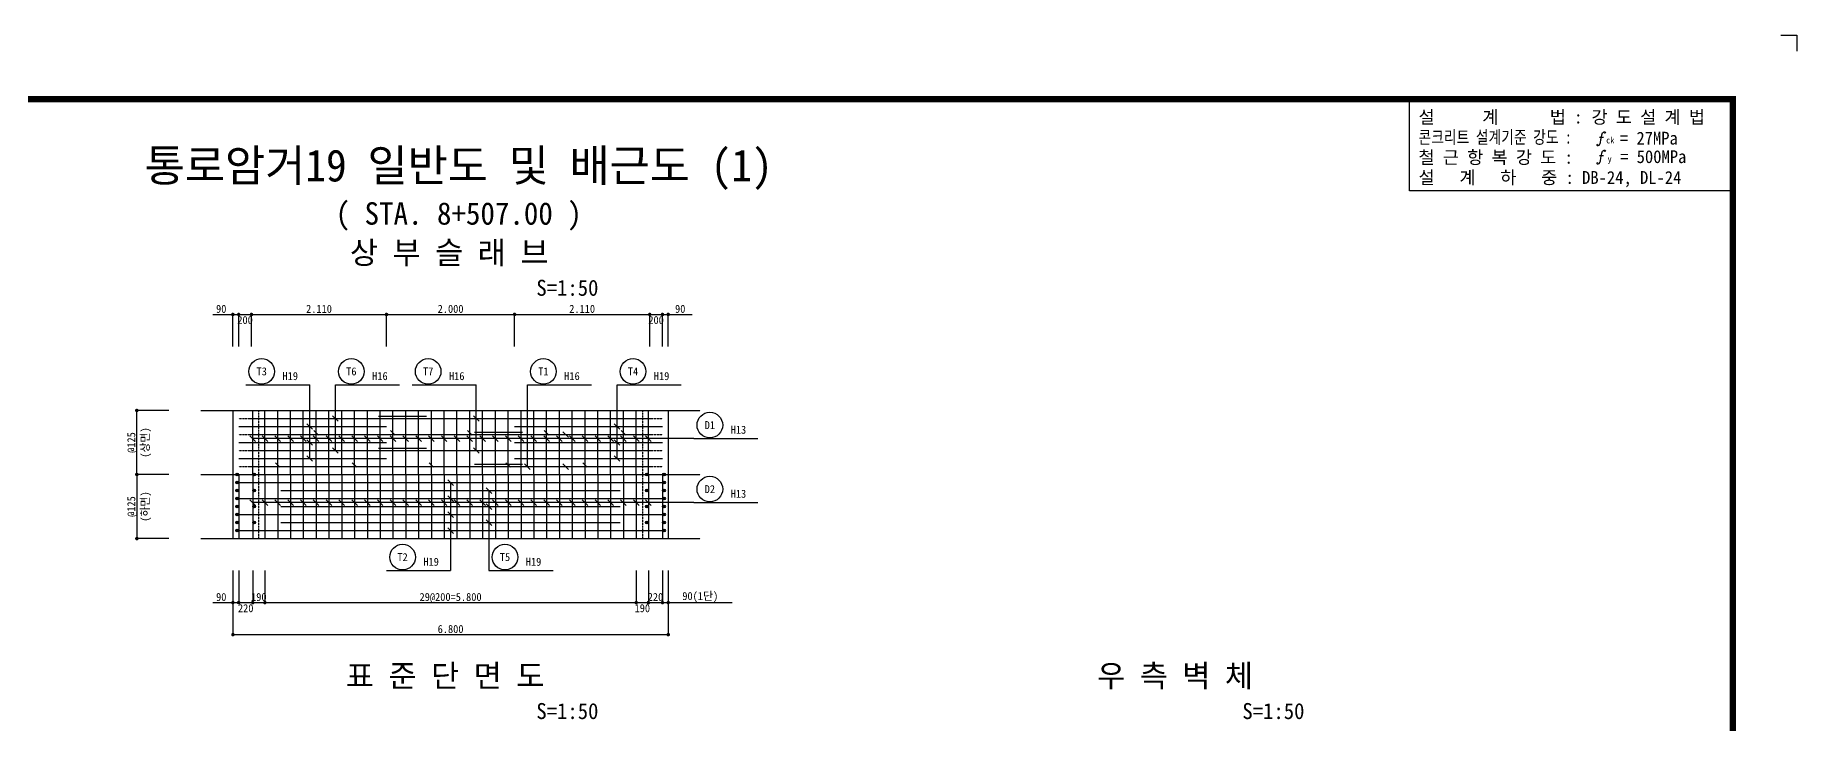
# Model space of a CAD drawing. Header units: millimetres. Extents: x 591441 to 633491, y -93232 to -63532.
# Drawn here: x 605976 to 633491, y -74284 to -63532 of the extents above; entities that cross this region are included whole.
import ezdxf
from ezdxf.enums import TextEntityAlignment as Align

# ---------------------------------------------------------------- set-up
doc = ezdxf.new("R2010")
doc.units = ezdxf.units.MM
doc.linetypes.add('A-CENTR01', pattern=[2, 1.25, -0.25, 0.25, -0.25])
doc.linetypes.add('A-HIDDN01', pattern=[0.375, 0.25, -0.125])
for name, color, linetype in [('CS-CNTL', 1, 'A-CENTR01'), ('CS-CONC-MAJR', 4, 'Continuous'), ('CS-DIML', 1, 'Continuous'), ('CS-DIMT', 3, 'Continuous'), ('CS-MISC', 3, 'Continuous'), ('CS-NOTE', 3, 'Continuous'), ('CS-RBAR-EREC', 6, 'Continuous'), ('CS-RBAR-MAJR', 6, 'Continuous'), ('CS-SYMB-LIN3', 1, 'Continuous'), ('CS-TEXT', 3, 'Continuous'), ('CX-BORD', 3, 'Continuous'), ('CX-BORD-LIN1', 4, 'Continuous'), ('CX-BORD-LIN2', 3, 'Continuous'), ('CX-BORD-TEX2', 7, 'Continuous'), ('CX-BORD-TEX3', 6, 'Continuous'), ('CX-MISC', 2, 'Continuous'), ('CZ-TEX1', 6, 'Continuous'), ('CZ-TEX2', 3, 'Continuous')]:
    doc.layers.add(name, color=color, linetype=linetype)
doc.styles.add('A_STANDARD', font='DotumChe.ttf')
doc.styles.add('HY울L', font='DotumChe.ttf')
doc.styles.add('TB_TEXT', font='DotumChe.ttf')
doc.styles.add('TB_WMTXT', font='DotumChe.ttf')
doc.styles.add('TOP', font='DotumChe.ttf')

# ---------------------------------------------------------------- blocks, each defined once
blk = doc.blocks.new('CXBLKA1-KHCA')
at = {"layer": 'CX-BORD-LIN1', "const_width": 0.4}
blk.add_lwpolyline([(808.15, 1279.54), (648.95, 1279.54), (648.95, 1390.34), (808.15, 1390.34)], close=True, dxfattribs=at)
at = {"layer": 'CX-MISC'}
blk.add_line((811.15, 1394.34), (812.15, 1394.34), dxfattribs=at)
blk.add_lwpolyline([(811.15, 1394.34), (812.15, 1394.34), (812.15, 1393.34)], dxfattribs=at)
at = {"layer": 'CX-BORD-LIN1', "style": 'TB_TEXT'}
for tag, height, p in [('TR_RNUM5', 0.6, (705.97, 1286.07)), ('TR_RDAT5', 0.7, (712.45, 1286.14)), ('TR_DGN5', 0.7, (739.17, 1286.14)), ('TR_CHK5', 0.7, (747.17, 1286.14)), ('TR_APP5', 0.7, (755.17, 1286.14)), ('TR_RNUM4', 0.6, (705.97, 1284.87)), ('TR_RDAT4', 0.7, (712.45, 1284.94)), ('TR_DGN4', 0.7, (739.17, 1284.94)), ('TR_CHK4', 0.7, (747.17, 1284.94)), ('TR_APP4', 0.7, (755.17, 1284.94)), ('TR_RNUM3', 0.6, (705.97, 1283.67)), ('TR_RDAT3', 0.7, (712.45, 1283.74)), ('TR_DGN3', 0.7, (739.17, 1283.74)), ('TR_CHK3', 0.7, (747.17, 1283.74)), ('TR_APP3', 0.7, (755.17, 1283.74)), ('TR_RNUM2', 0.6, (705.97, 1282.47)), ('TR_RDAT2', 0.7, (712.45, 1282.54)), ('TR_DGN2', 0.7, (739.17, 1282.54)), ('TR_CHK2', 0.7, (747.17, 1282.54)), ('TR_APP2', 0.7, (755.17, 1282.54)), ('TR_RNUM1', 0.6, (705.97, 1281.27)), ('TR_RDAT1', 0.7, (712.45, 1281.34)), ('TR_DGN1', 0.7, (739.17, 1281.34)), ('TR_CHK1', 0.7, (747.17, 1281.34)), ('TR_APP1', 0.7, (755.17, 1281.34))]:
    blk.add_attdef(tag, text='', height=height, dxfattribs=at).set_placement(p, align=Align.MIDDLE_CENTER)
for tag, p in [('TR_RCON5', (717.41, 1286.14)), ('TR_RCON4', (717.41, 1284.94)), ('TR_RCON3', (717.41, 1283.74)), ('TR_RCON2', (717.41, 1282.54)), ('TR_RCON1', (717.41, 1281.34))]:
    blk.add_attdef(tag, text='', height=0.7, dxfattribs=at).set_placement(p, align=Align.MIDDLE_LEFT)
at = {"layer": 'CX-BORD-LIN2', "style": 'TB_TEXT'}
blk.add_attdef('TD_VERSION', text='', height=0.6, rotation=90, dxfattribs=at).set_placement((809.05, 1289.14), align=Align.MIDDLE_CENTER)
at = {"layer": 'CX-BORD-TEX2', "style": 'TB_WMTXT'}
for tag, height, p in [('TB_CNAME', 1, (652.02, 1385.91)), ('TB_CSCOP', 0.8, (652.27, 1384.31))]:
    blk.add_attdef(tag, text='', height=height, dxfattribs=at).set_placement(p, align=Align.BOTTOM_LEFT)
at = {"layer": 'CX-BORD-TEX2', "style": 'HY울L'}
for tag, height, p in [('TB_MTITIL', 2, (728.55, 1386.2)), ('TB_STITL', 1.4, (728.55, 1383.2))]:
    blk.add_attdef(tag, text='', height=height, dxfattribs=at).set_placement(p, align=Align.MIDDLE_CENTER)
at = {"layer": 'CX-BORD-TEX3', "style": 'TB_TEXT'}
for tag, height, p in [('TD_LNDST', 0.9, (691.95, 1285.84)), ('TD_DSECT', 0.9, (770.05, 1285.84)), ('TD_DDIST', 0.9, (779.85, 1285.84)), ('TD_DNAME_TOP', 0.9, (799.95, 1285.13)), ('TD_DCOMP', 0.9, (691.95, 1284.06)), ('TD_CSECT', 0.9, (770.05, 1284.04)), ('TD_CDIST', 0.9, (779.85, 1284.04)), ('TD_DNAME_MAIN', 0.9, (799.95, 1283.83)), ('TD_CCOMP', 0.9, (691.95, 1282.26)), ('TD_HSCAL', 0.9, (773.12, 1282.29)), ('TD_VSCAL', 0.9, (780.32, 1282.29)), ('TD_DNAME_BOT', 0.6, (799.95, 1282.59)), ('TD_CNAME', 1, (661.95, 1281.06)), ('TD_FIELD', 0.9, (684.95, 1280.56)), ('TD_CSTEP', 0.9, (699.09, 1280.56)), ('TD_DWGCODE', 0.9, (776.35, 1280.5)), ('TD_DWGNO', 0.9, (799.95, 1280.54))]:
    blk.add_attdef(tag, text='', height=height, dxfattribs=at).set_placement(p, align=Align.MIDDLE_CENTER)

msp = doc.modelspace()

# ---------------------------------------------------------------- linework, layer by layer
at = {"layer": 'CS-CNTL'}
for p, q in [((608564, -69392), (616364, -69392)), ((608564, -70392), (616364, -70392)), ((608564, -71392), (616364, -71392))]:
    msp.add_line(p, q, dxfattribs=at)
at = {"layer": 'CS-CONC-MAJR'}
for p, q in [((609064, -69392), (609064, -71392)), ((615864, -69392), (615864, -71392))]:
    msp.add_line(p, q, dxfattribs=at)
at = {"layer": 'CS-CONC-MAJR', "linetype": 'A-HIDDN01'}
for p, q in [((609464, -69392), (609464, -71392)), ((615464, -69392), (615464, -71392))]:
    msp.add_line(p, q, dxfattribs=at)
at = {"layer": 'CS-DIML'}
for p, q in [((608751, -67892), (609064, -67892)), ((609064, -68392), (609064, -67867)), ((609064, -67892), (609154, -67892)), ((609154, -68392), (609154, -67867)), ((609154, -67892), (609354, -67892)), ((609354, -68392), (609354, -67867)), ((609354, -67892), (611464, -67892)), ((611464, -68392), (611464, -67867)), ((611464, -67892), (613464, -67892)), ((613464, -68392), (613464, -67867)), ((613464, -67892), (615574, -67892)), ((615574, -68392), (615574, -67867)), ((615574, -67892), (615774, -67892)), ((615774, -68392), (615774, -67867)), ((615774, -67892), (615864, -67892)), ((615864, -68392), (615864, -67867)), ((615864, -67892), (616239, -67892)), ((610264, -70142), (610264, -68992)), ((610664, -70017), (610664, -68992)), ((612864, -70017), (612864, -68992)), ((613664, -70267), (613664, -68992)), ((615064, -70142), (615064, -68992)), ((608064, -69392), (607539, -69392)), ((607564, -70392), (607564, -69392)), ((616264, -69830), (609374, -69830)), ((608064, -70392), (607539, -70392)), ((608064, -70392), (607539, -70392)), ((607564, -70392), (607564, -71392)), ((612464, -70517), (612464, -71892)), ((613064, -70642), (613064, -71892)), ((616264, -70830), (609374, -70830)), ((608064, -71392), (607539, -71392)), ((609064, -71892), (609064, -72417)), ((609154, -71892), (609154, -72417)), ((609374, -71892), (609374, -72417)), ((609564, -71892), (609564, -72417)), ((615364, -71892), (615364, -72417)), ((615554, -71892), (615554, -72417)), ((615774, -71892), (615774, -72417)), ((615864, -71892), (615864, -72417)), ((608751, -72392), (609064, -72392)), ((609064, -72392), (609154, -72392)), ((609064, -72392), (609064, -72917)), ((609154, -72392), (609374, -72392)), ((609374, -72392), (609564, -72392)), ((609564, -72392), (615364, -72392)), ((615364, -72392), (615554, -72392)), ((615554, -72392), (615774, -72392)), ((615774, -72392), (615864, -72392)), ((615864, -72392), (616864, -72392)), ((615864, -72392), (615864, -72917)), ((609064, -72892), (615864, -72892))]:
    msp.add_line(p, q, dxfattribs=at)
at = {"layer": 'CS-MISC'}
for p, q in [((610220, -69598), (610308, -69686)), ((610620, -69473), (610708, -69561)), ((612820, -69473), (612908, -69561)), ((615020, -69598), (615108, -69686)), ((609330, -69786), (609418, -69874)), ((609520, -69786), (609608, -69874)), ((609720, -69786), (609808, -69874)), ((609920, -69786), (610008, -69874)), ((610120, -69786), (610208, -69874)), ((610220, -69848), (610308, -69936)), ((610320, -69786), (610408, -69874)), ((610520, -69786), (610608, -69874)), ((610720, -69786), (610808, -69874)), ((610920, -69786), (611008, -69874)), ((611120, -69786), (611208, -69874)), ((611320, -69786), (611408, -69874)), ((611520, -69786), (611608, -69874)), ((611720, -69786), (611808, -69874)), ((611920, -69786), (612008, -69874)), ((612120, -69786), (612208, -69874)), ((612320, -69786), (612408, -69874)), ((612520, -69786), (612608, -69874)), ((612720, -69786), (612808, -69874)), ((612920, -69786), (613008, -69874)), ((613120, -69786), (613208, -69874)), ((613320, -69786), (613408, -69874)), ((613520, -69786), (613608, -69874)), ((613720, -69786), (613808, -69874)), ((613920, -69786), (614008, -69874)), ((614120, -69786), (614208, -69874)), ((614220, -69723), (614308, -69811)), ((614220, -69723), (614308, -69811)), ((614320, -69786), (614408, -69874)), ((614520, -69786), (614608, -69874)), ((614720, -69786), (614808, -69874)), ((614920, -69786), (615008, -69874)), ((615020, -69848), (615108, -69936)), ((615120, -69786), (615208, -69874)), ((615320, -69786), (615408, -69874)), ((615510, -69786), (615598, -69874)), ((610220, -70098), (610308, -70186)), ((610620, -69973), (610708, -70061)), ((612820, -69973), (612908, -70061)), ((615020, -70098), (615108, -70186)), ((613620, -70223), (613708, -70311)), ((614220, -70223), (614308, -70311)), ((612420, -70473), (612508, -70561)), ((613020, -70598), (613108, -70686)), ((609330, -70786), (609418, -70874)), ((609520, -70786), (609608, -70874)), ((609720, -70786), (609808, -70874)), ((609920, -70786), (610008, -70874)), ((610120, -70786), (610208, -70874)), ((610320, -70786), (610408, -70874)), ((610520, -70786), (610608, -70874)), ((610720, -70786), (610808, -70874)), ((610920, -70786), (611008, -70874)), ((611120, -70786), (611208, -70874)), ((611320, -70786), (611408, -70874)), ((611520, -70786), (611608, -70874)), ((611720, -70786), (611808, -70874)), ((611920, -70786), (612008, -70874)), ((612120, -70786), (612208, -70874)), ((612320, -70786), (612408, -70874)), ((612420, -70723), (612508, -70811)), ((612420, -70973), (612508, -71061)), ((612520, -70786), (612608, -70874)), ((612720, -70786), (612808, -70874)), ((612920, -70786), (613008, -70874)), ((613020, -70848), (613108, -70936)), ((613120, -70786), (613208, -70874)), ((613320, -70786), (613408, -70874)), ((613520, -70786), (613608, -70874)), ((613720, -70786), (613808, -70874)), ((613920, -70786), (614008, -70874)), ((614120, -70786), (614208, -70874)), ((614320, -70786), (614408, -70874)), ((614520, -70786), (614608, -70874)), ((614720, -70786), (614808, -70874)), ((614920, -70786), (615008, -70874)), ((615120, -70786), (615208, -70874)), ((615320, -70786), (615408, -70874)), ((615510, -70786), (615598, -70874)), ((612420, -71223), (612508, -71311)), ((613020, -71098), (613108, -71186))]:
    msp.add_line(p, q, dxfattribs=at)
at = {"layer": 'CS-MISC', "color": 1, "const_width": 27.5}
for points in [[(609064, -67879, 1), (609064, -67906, 1)], [(609154, -67879, 1), (609154, -67906, 1)], [(609154, -67879, 1), (609154, -67906, 1)], [(609354, -67879, 1), (609354, -67906, 1)], [(609354, -67879, 1), (609354, -67906, 1)], [(611464, -67879, 1), (611464, -67906, 1)], [(611464, -67879, 1), (611464, -67906, 1)], [(613464, -67879, 1), (613464, -67906, 1)], [(613464, -67879, 1), (613464, -67906, 1)], [(615574, -67879, 1), (615574, -67906, 1)], [(615574, -67879, 1), (615574, -67906, 1)], [(615774, -67879, 1), (615774, -67906, 1)], [(615774, -67879, 1), (615774, -67906, 1)], [(615864, -67879, 1), (615864, -67906, 1)], [(615864, -67879, 1), (615864, -67906, 1)], [(607564, -69379, 1), (607564, -69406, 1)], [(607564, -70379, 1), (607564, -70406, 1)], [(607564, -70379, 1), (607564, -70406, 1)], [(607564, -71379, 1), (607564, -71406, 1)], [(609064, -72379, 1), (609064, -72406, 1)], [(609154, -72379, 1), (609154, -72406, 1)], [(609154, -72379, 1), (609154, -72406, 1)], [(609374, -72379, 1), (609374, -72406, 1)], [(609374, -72379, 1), (609374, -72406, 1)], [(609564, -72379, 1), (609564, -72406, 1)], [(609564, -72379, 1), (609564, -72406, 1)], [(615364, -72379, 1), (615364, -72406, 1)], [(615364, -72379, 1), (615364, -72406, 1)], [(615554, -72379, 1), (615554, -72406, 1)], [(615554, -72379, 1), (615554, -72406, 1)], [(615774, -72379, 1), (615774, -72406, 1)], [(615774, -72379, 1), (615774, -72406, 1)], [(615864, -72379, 1), (615864, -72406, 1)], [(615864, -72379, 1), (615864, -72406, 1)], [(609064, -72879, 1), (609064, -72906, 1)], [(615864, -72879, 1), (615864, -72906, 1)]]:
    msp.add_lwpolyline(points, format="xyb", close=True, dxfattribs=at)
at = {"layer": 'CS-NOTE'}
for p, q in [((630409, -65124), (630473, -65124)), ((630424, -65211), (630433, -65160)), ((630433, -65160), (630439, -65121)), ((630439, -65121), (630446, -65085)), ((630446, -65085), (630459, -65056)), ((630459, -65056), (630471, -65047)), ((630471, -65047), (630482, -65042)), ((630482, -65042), (630497, -65042)), ((630495, -65063), (630488, -65055)), ((630501, -65058), (630495, -65063)), ((630497, -65042), (630503, -65049)), ((630503, -65049), (630501, -65058)), ((630376, -65236), (630366, -65242)), ((630366, -65242), (630368, -65248)), ((630368, -65248), (630373, -65255)), ((630373, -65255), (630390, -65254)), ((630382, -65241), (630376, -65236)), ((630390, -65254), (630403, -65248)), ((630403, -65248), (630413, -65235)), ((630409, -65410), (630473, -65410)), ((630413, -65235), (630424, -65211)), ((630424, -65497), (630433, -65446)), ((630433, -65446), (630439, -65407)), ((630439, -65407), (630446, -65371)), ((630446, -65371), (630459, -65341)), ((630459, -65341), (630471, -65333)), ((630471, -65333), (630482, -65328)), ((630482, -65328), (630497, -65327)), ((630495, -65348), (630488, -65341)), ((630501, -65344), (630495, -65348)), ((630497, -65327), (630503, -65335)), ((630503, -65335), (630501, -65344)), ((630376, -65522), (630366, -65527)), ((630366, -65527), (630368, -65534)), ((630368, -65534), (630373, -65540)), ((630373, -65540), (630390, -65539)), ((630382, -65527), (630376, -65522)), ((630390, -65539), (630403, -65534)), ((630403, -65534), (630413, -65520)), ((630413, -65520), (630424, -65497))]:
    msp.add_line(p, q, dxfattribs=at)
msp.add_lwpolyline([(627441, -65960), (627441, -64532), (632491, -64532), (632491, -65960)], close=True, dxfattribs=at)
at = {"layer": 'CS-NOTE', "const_width": 10}
for points in [[(630488, -65055), (630495, -65063), (630501, -65058), (630503, -65049), (630497, -65042), (630482, -65042), (630471, -65047), (630459, -65056), (630446, -65085), (630439, -65121), (630433, -65160), (630424, -65211), (630413, -65235), (630403, -65248), (630390, -65254), (630373, -65255), (630368, -65248), (630366, -65242), (630376, -65236), (630382, -65241)], [(630409, -65124), (630473, -65124)], [(630488, -65341), (630495, -65348), (630501, -65344), (630503, -65335), (630497, -65327), (630482, -65328), (630471, -65333), (630459, -65341), (630446, -65371), (630439, -65407), (630433, -65446), (630424, -65497), (630413, -65520), (630403, -65534), (630390, -65539), (630373, -65540), (630368, -65534), (630366, -65527), (630376, -65522), (630382, -65527)], [(630409, -65410), (630473, -65410)]]:
    msp.add_lwpolyline(points, dxfattribs=at)
at = {"layer": 'CS-RBAR-EREC'}
for p, q in [((609374, -70392), (609374, -69392)), ((609564, -70392), (609564, -69392)), ((609764, -70392), (609764, -69392)), ((609964, -70392), (609964, -69392)), ((610164, -70392), (610164, -69392)), ((610364, -70392), (610364, -69392)), ((610564, -70392), (610564, -69392)), ((610764, -70392), (610764, -69392)), ((610964, -70392), (610964, -69392)), ((611164, -70392), (611164, -69392)), ((611364, -70392), (611364, -69392)), ((611564, -70392), (611564, -69392)), ((611764, -70392), (611764, -69392)), ((611964, -70392), (611964, -69392)), ((612164, -70392), (612164, -69392)), ((612364, -70392), (612364, -69392)), ((612564, -70392), (612564, -69392)), ((612764, -70392), (612764, -69392)), ((612964, -70392), (612964, -69392)), ((613164, -70392), (613164, -69392)), ((613364, -70392), (613364, -69392)), ((613564, -70392), (613564, -69392)), ((613764, -70392), (613764, -69392)), ((613964, -70392), (613964, -69392)), ((614164, -70392), (614164, -69392)), ((614364, -70392), (614364, -69392)), ((614564, -70392), (614564, -69392)), ((614764, -70392), (614764, -69392)), ((614964, -70392), (614964, -69392)), ((615164, -70392), (615164, -69392)), ((615364, -70392), (615364, -69392)), ((615554, -70392), (615554, -69392)), ((610399, -69778), (610328, -69707)), ((611599, -69778), (611528, -69707)), ((612799, -69778), (612728, -69707)), ((613999, -69778), (613928, -69707)), ((615199, -69778), (615128, -69707)), ((609154, -70392), (609154, -71392)), ((609374, -70392), (609374, -71392)), ((609564, -70392), (609564, -71392)), ((609799, -70278), (609728, -70207)), ((609764, -70392), (609764, -71392)), ((609964, -70392), (609964, -71392)), ((610164, -70392), (610164, -71392)), ((610364, -70392), (610364, -71392)), ((610564, -70392), (610564, -71392)), ((610764, -70392), (610764, -71392)), ((610999, -70278), (610928, -70207)), ((610964, -70392), (610964, -71392)), ((611164, -70392), (611164, -71392)), ((611364, -70392), (611364, -71392)), ((611564, -70392), (611564, -71392)), ((611764, -70392), (611764, -71392)), ((611964, -70392), (611964, -71392)), ((612199, -70278), (612128, -70207)), ((612164, -70392), (612164, -71392)), ((612364, -70392), (612364, -71392)), ((612564, -70392), (612564, -71392)), ((612764, -70392), (612764, -71392)), ((612964, -70392), (612964, -71392)), ((613164, -70392), (613164, -71392)), ((613399, -70278), (613328, -70207)), ((613364, -70392), (613364, -71392)), ((613564, -70392), (613564, -71392)), ((613764, -70392), (613764, -71392)), ((613964, -70392), (613964, -71392)), ((614164, -70392), (614164, -71392)), ((614364, -70392), (614364, -71392)), ((614599, -70278), (614528, -70207)), ((614564, -70392), (614564, -71392)), ((614764, -70392), (614764, -71392)), ((614964, -70392), (614964, -71392)), ((615164, -70392), (615164, -71392)), ((615364, -70392), (615364, -71392)), ((615554, -70392), (615554, -71392)), ((615774, -70392), (615774, -71392))]:
    msp.add_line(p, q, dxfattribs=at)
at = {"layer": 'CS-RBAR-MAJR', "linetype": 'A-HIDDN01'}
for p, q in [((609154, -69517), (609324, -69517)), ((615604, -69517), (615774, -69517)), ((609154, -69767), (609324, -69767)), ((615604, -69767), (615774, -69767)), ((609154, -70017), (609324, -70017)), ((615604, -70017), (615774, -70017)), ((609154, -70267), (609324, -70267)), ((615604, -70267), (615774, -70267))]:
    msp.add_line(p, q, dxfattribs=at)
at = {"layer": 'CS-RBAR-MAJR', "linetype": 'Continuous'}
for p, q in [((609324, -69517), (612089, -69517)), ((612089, -69487), (611339, -69487)), ((611339, -69517), (615604, -69517)), ((609154, -69642), (609354, -69642)), ((609324, -69767), (613589, -69767)), ((609354, -69642), (611464, -69642)), ((613589, -69737), (612839, -69737)), ((612839, -69767), (615604, -69767)), ((613464, -69642), (615574, -69642)), ((615574, -69642), (615774, -69642)), ((609154, -69892), (609354, -69892)), ((609154, -70142), (609354, -70142)), ((609324, -70017), (612089, -70017)), ((609354, -69892), (611464, -69892)), ((609354, -70142), (611464, -70142)), ((612089, -69987), (611339, -69987)), ((611339, -70017), (615604, -70017)), ((613464, -69892), (615574, -69892)), ((613464, -70142), (615574, -70142)), ((615574, -69892), (615774, -69892)), ((615574, -70142), (615774, -70142)), ((609324, -70267), (613589, -70267)), ((613589, -70237), (612839, -70237)), ((612839, -70267), (615604, -70267)), ((609154, -70517), (615774, -70517)), ((609814, -70642), (615114, -70642)), ((609154, -70767), (615774, -70767)), ((609814, -70892), (615114, -70892)), ((609154, -71017), (615774, -71017)), ((609814, -71142), (615114, -71142)), ((609154, -71267), (615774, -71267))]:
    msp.add_line(p, q, dxfattribs=at)
at = {"layer": 'CS-RBAR-MAJR', "const_width": 22.5}
for points in [[(609142, -70392, 1), (609120, -70392, 1)], [(609407, -70392, 1), (609385, -70392, 1)], [(615542, -70392, 1), (615520, -70392, 1)], [(615807, -70392, 1), (615785, -70392, 1)], [(609142, -70517, 1), (609120, -70517, 1)], [(609142, -70642, 1), (609120, -70642, 1)], [(609407, -70642, 1), (609385, -70642, 1)], [(615542, -70642, 1), (615520, -70642, 1)], [(615807, -70517, 1), (615785, -70517, 1)], [(615807, -70642, 1), (615785, -70642, 1)], [(609142, -70767, 1), (609120, -70767, 1)], [(609142, -70892, 1), (609120, -70892, 1)], [(609407, -70892, 1), (609385, -70892, 1)], [(615542, -70892, 1), (615520, -70892, 1)], [(615807, -70767, 1), (615785, -70767, 1)], [(615807, -70892, 1), (615785, -70892, 1)], [(609142, -71017, 1), (609120, -71017, 1)], [(609142, -71142, 1), (609120, -71142, 1)], [(609142, -71267, 1), (609120, -71267, 1)], [(609407, -71142, 1), (609385, -71142, 1)], [(615542, -71142, 1), (615520, -71142, 1)], [(615807, -71017, 1), (615785, -71017, 1)], [(615807, -71142, 1), (615785, -71142, 1)], [(615807, -71267, 1), (615785, -71267, 1)]]:
    msp.add_lwpolyline(points, format="xyb", close=True, dxfattribs=at)
at = {"layer": 'CS-RBAR-MAJR'}
for centre in [(609131, -70392), (609396, -70392), (615531, -70392), (615796, -70392), (609131, -70517), (609131, -70642), (609396, -70642), (615531, -70642), (615796, -70517), (615796, -70642), (609131, -70767), (609131, -70892), (609396, -70892), (615531, -70892), (615796, -70767), (615796, -70892), (609131, -71017), (609131, -71142), (609131, -71267), (609396, -71142), (615531, -71142), (615796, -71017), (615796, -71142), (615796, -71267)]:
    msp.add_circle(centre, 22.5, dxfattribs=at)
at = {"layer": 'CS-SYMB-LIN3'}
for p, q in [((609264, -68992), (610264, -68992)), ((610664, -68992), (611664, -68992)), ((611864, -68992), (612864, -68992)), ((613664, -68992), (614664, -68992)), ((615064, -68992), (616064, -68992)), ((616264, -69830), (617264, -69830)), ((616264, -70830), (617264, -70830)), ((611464, -71892), (612464, -71892)), ((613064, -71892), (614064, -71892))]:
    msp.add_line(p, q, dxfattribs=at)
for centre in [(609514, -68782), (610914, -68782), (612114, -68782), (613914, -68782), (615314, -68782), (616514, -69620), (616514, -70620), (611714, -71682), (613314, -71682)]:
    msp.add_circle(centre, 200, dxfattribs=at)

# ---------------------------------------------------------------- block references
at = {"layer": 'CX-BORD'}
ref = msp.add_blockref('CXBLKA1-KHCA', (430455, -412116), dxfattribs=dict(at, xscale=250, yscale=250, zscale=250))
ref.add_attrib('TB_STITL', '( STA. 8+507.00 )', dxfattribs={"layer": 'CX-BORD-TEX2', "height": 350, "style": 'HY울L'}).set_placement((612591, -66315), align=Align.MIDDLE_CENTER)
ref.add_attrib('TB_MTITIL', '통로암거19 일반도 및 배근도 (1)', dxfattribs={"layer": 'CX-BORD-TEX2', "height": 500, "style": 'HY울L'}).set_placement((612591, -65565), align=Align.MIDDLE_CENTER)

# ---------------------------------------------------------------- texts
at = {"layer": 'CS-DIMT', "style": 'A_STANDARD'}
for p in [(608801, -67867), (608801, -72367)]:
    msp.add_text('90', height=125, dxfattribs=at).set_placement(p)
for s, p in [('200', (609254, -68042)), ('2.110', (610409, -67867)), ('2.000', (612464, -67867)), ('2.110', (614519, -67867)), ('200', (615674, -68042)), ('90', (616051, -67867)), ('190', (609469, -72367)), ('29@200=5.800', (612464, -72367)), ('220', (615664, -72367)), ('90(1단)', (616364, -72352)), ('220', (609264, -72542)), ('190', (615459, -72542)), ('6.800', (612464, -72867))]:
    msp.add_text(s, height=125, dxfattribs=at).set_placement(p, align=Align.CENTER)
for s, p in [('@125', (607539, -69892)), ('(상면)', (607754, -69892)), ('(하면)', (607754, -70892)), ('@125', (607539, -70892))]:
    msp.add_text(s, height=125, rotation=90, dxfattribs=at).set_placement(p, align=Align.CENTER)
at = {"layer": 'CS-NOTE', "style": 'TOP'}
for s, height, p in [('설', 200, (627583, -64910)), ('계', 200, (628579, -64910)), ('법 :', 200, (629633, -64910)), ('강 도 설 계 법', 200, (630285, -64910)), ('ck', 100, (630514, -65221)), ('= 27MPa', 200, (630728, -65239)), ('철 근 항 복 강 도 :', 200, (627583, -65538)), ('y', 100, (630536, -65511)), ('= 500MPa', 200, (630732, -65528)), ('설   계   하   중 : DB-24, DL-24', 200, (627583, -65853))]:
    msp.add_text(s, height=height, dxfattribs=at).set_placement(p)
at = {"layer": 'CS-NOTE', "style": 'TOP', "width": 0.79}
msp.add_text('콘크리트 설계기준 강도 : ', height=200, dxfattribs=at).set_placement((627583, -65224))
at = {"layer": 'CS-TEXT', "style": 'A_STANDARD'}
for s, p in [('T3', (609514, -68782)), ('T6', (610914, -68782)), ('T7', (612114, -68782)), ('T1', (613914, -68782)), ('T4', (615314, -68782)), ('D1', (616514, -69620)), ('D2', (616514, -70620)), ('T2', (611714, -71682)), ('T5', (613314, -71682))]:
    msp.add_text(s, height=125, dxfattribs=at).set_placement(p, align=Align.MIDDLE)
for s, p in [('H19', (609839, -68917)), ('H16', (611239, -68917)), ('H16', (612439, -68917)), ('H16', (614239, -68917)), ('H19', (615639, -68917)), ('H13', (616839, -69755)), ('H13', (616839, -70755)), ('H19', (612039, -71817)), ('H19', (613639, -71817))]:
    msp.add_text(s, height=125, dxfattribs=at).set_placement(p)
at = {"layer": 'CZ-TEX1', "style": 'A_STANDARD'}
for s, p in [('상 부 슬 래 브', (612442, -67101)), ('표 준 단 면 도', (612379, -73711)), ('우 측 벽 체', (623780, -73711))]:
    msp.add_text(s, height=350, dxfattribs=at).set_placement(p, align=Align.CENTER)
at = {"layer": 'CZ-TEX2', "style": 'A_STANDARD'}
for p in [(613804, -67601), (613804, -74211), (624832, -74211)]:
    msp.add_text('S=1:50', height=250, dxfattribs=at).set_placement(p)

doc.saveas('drawing.dxf')
